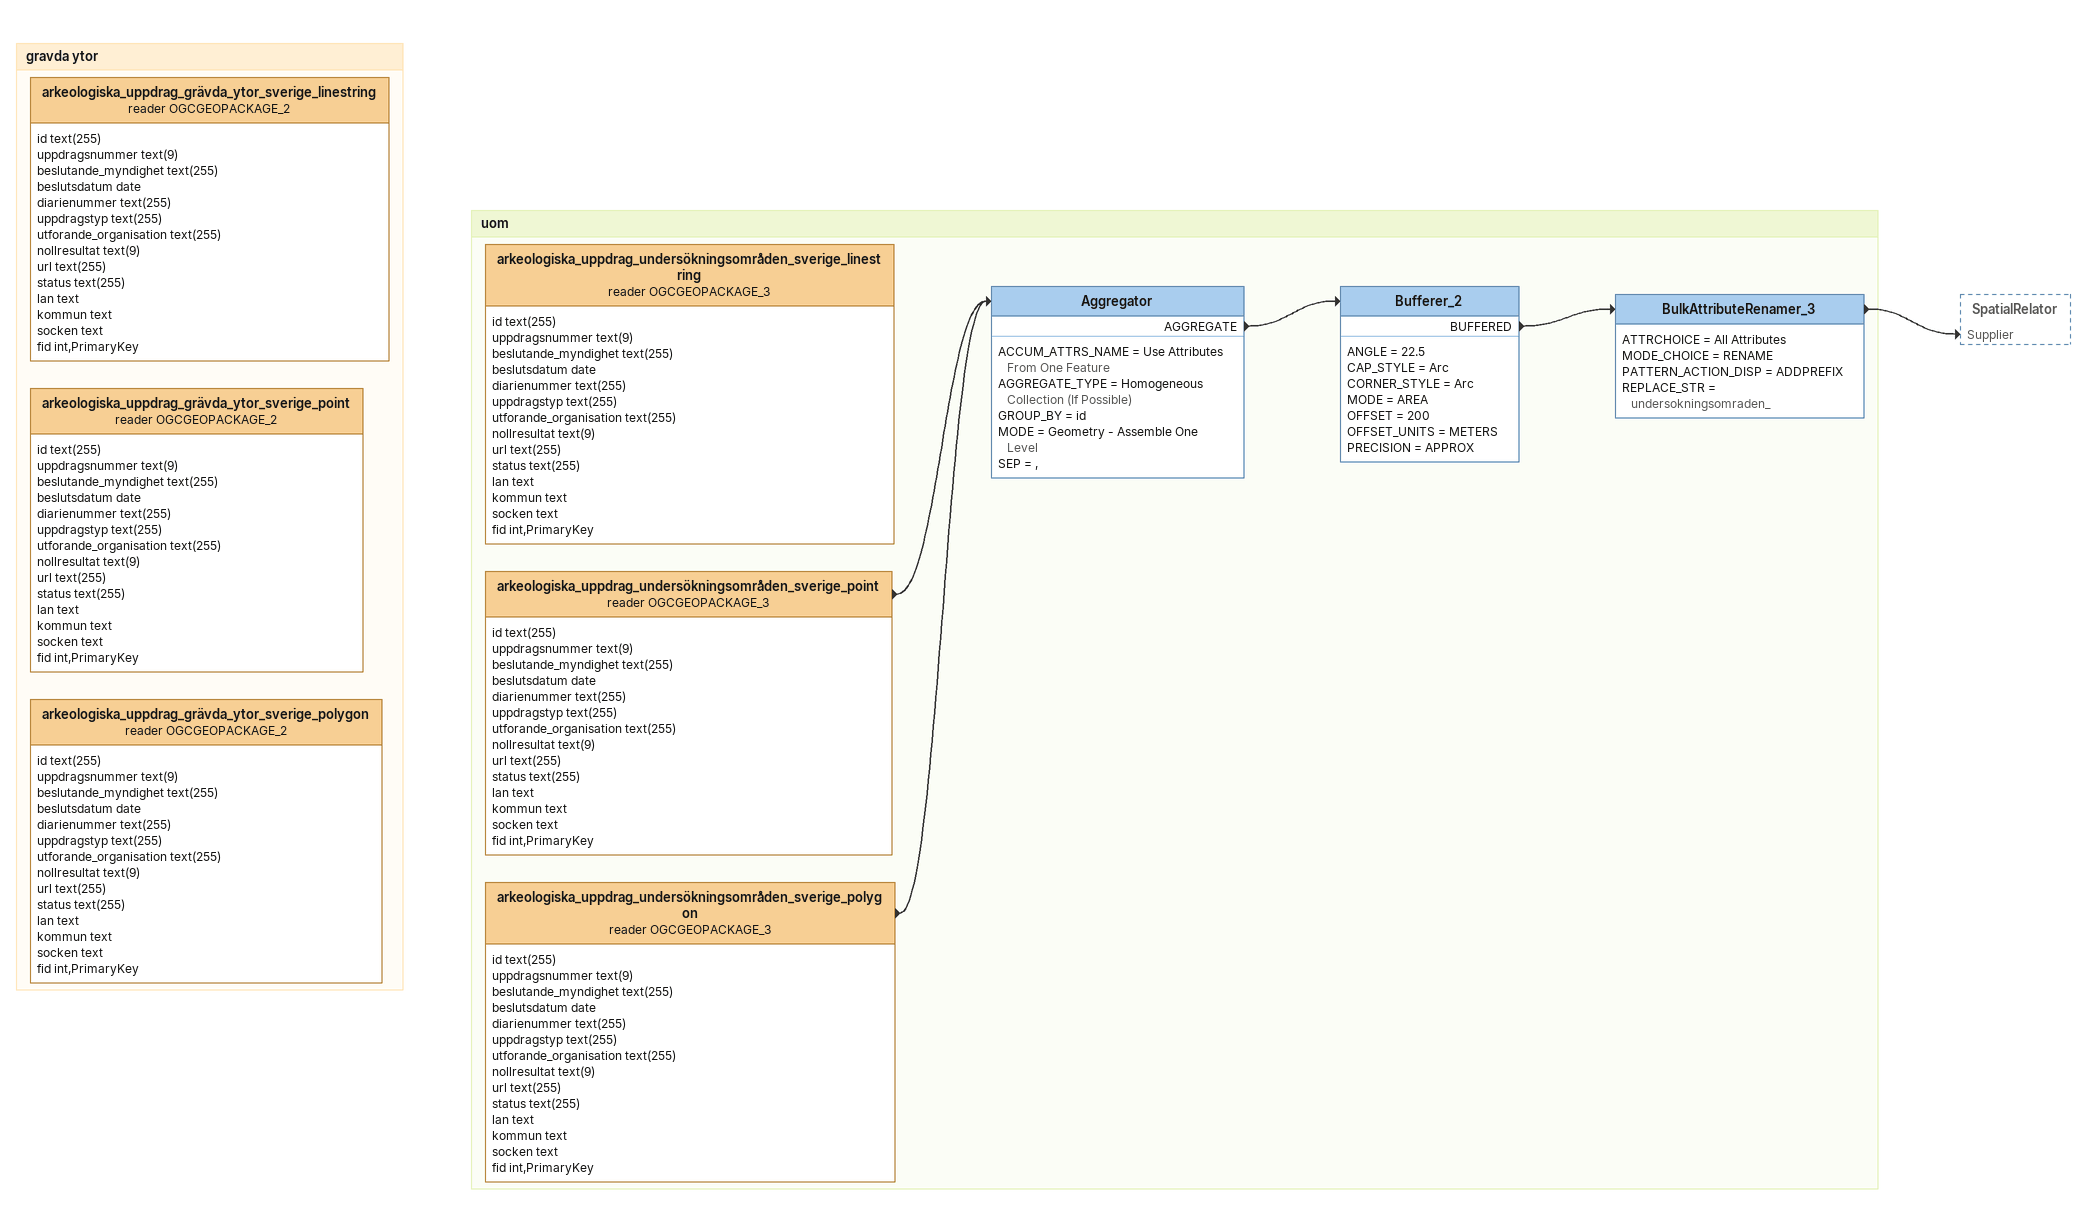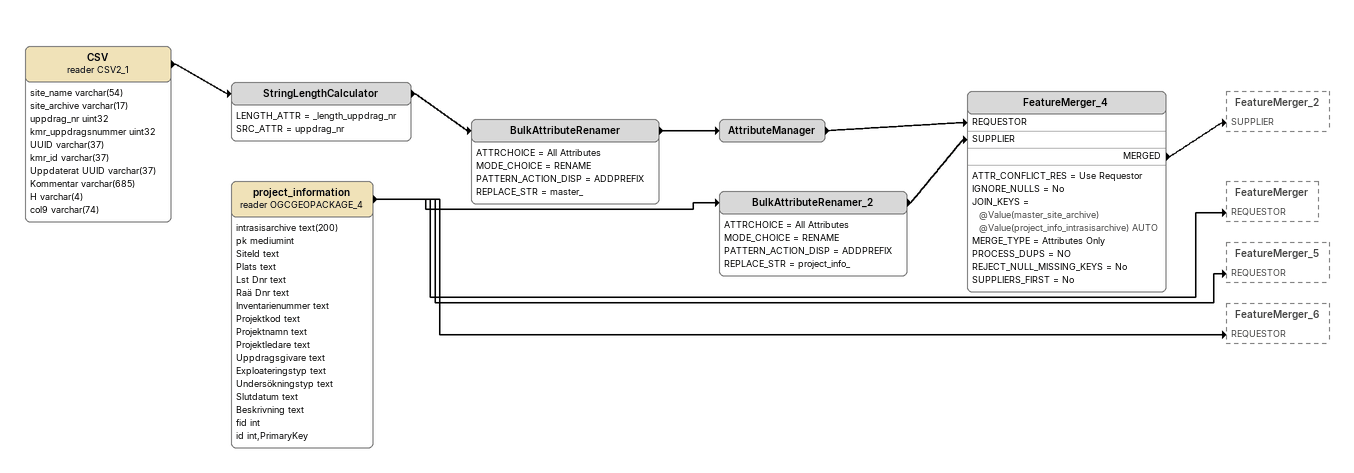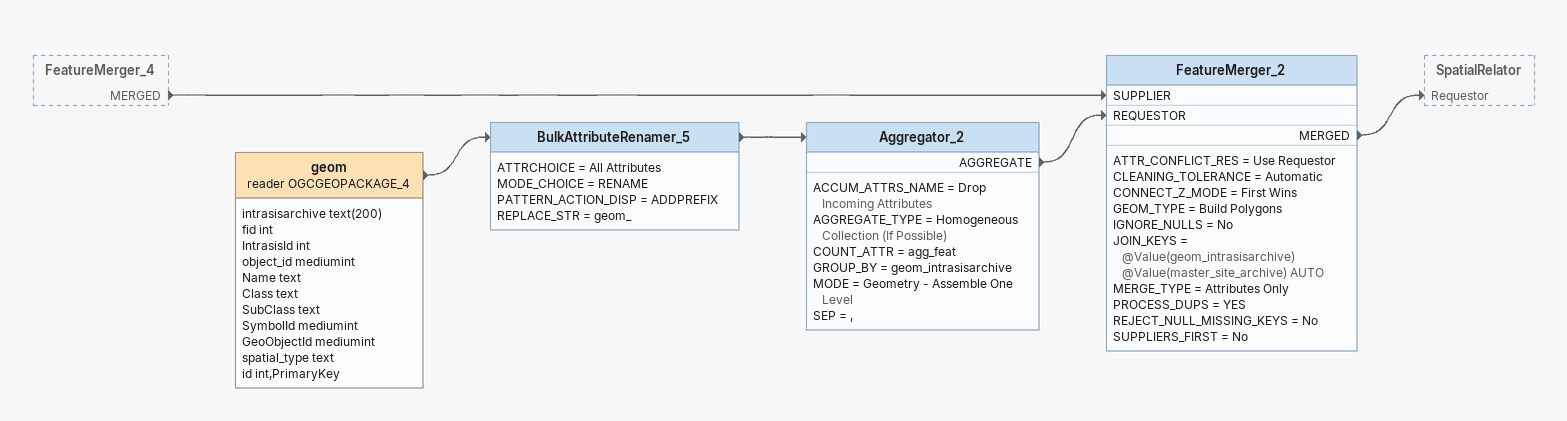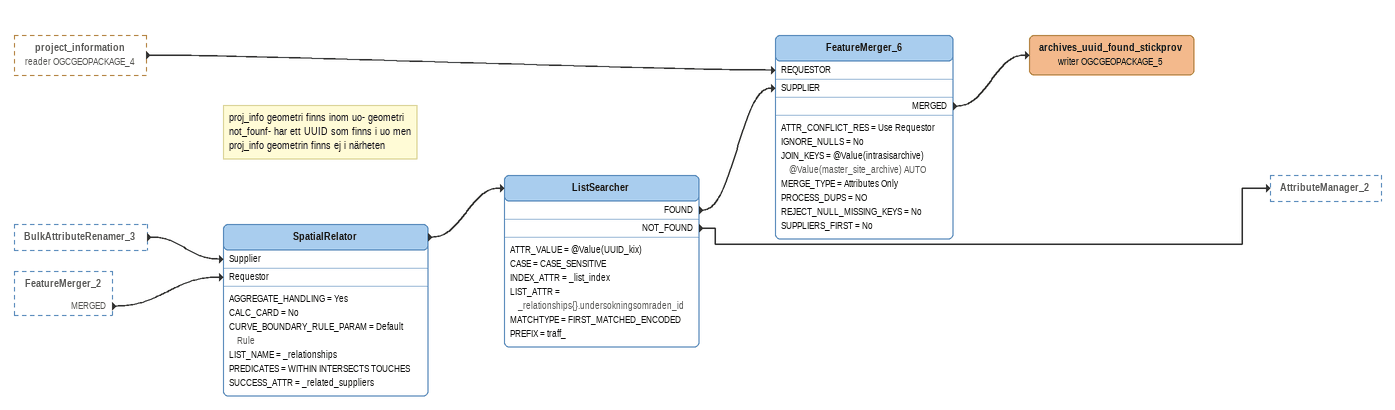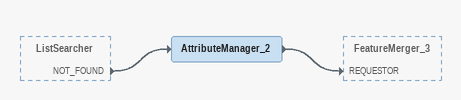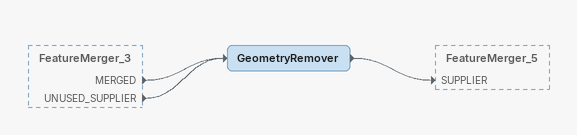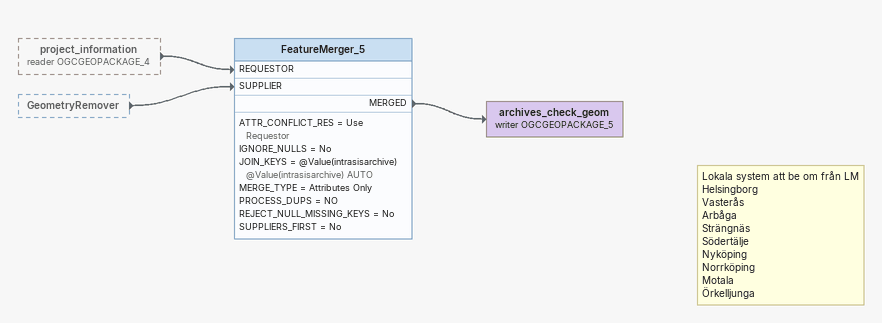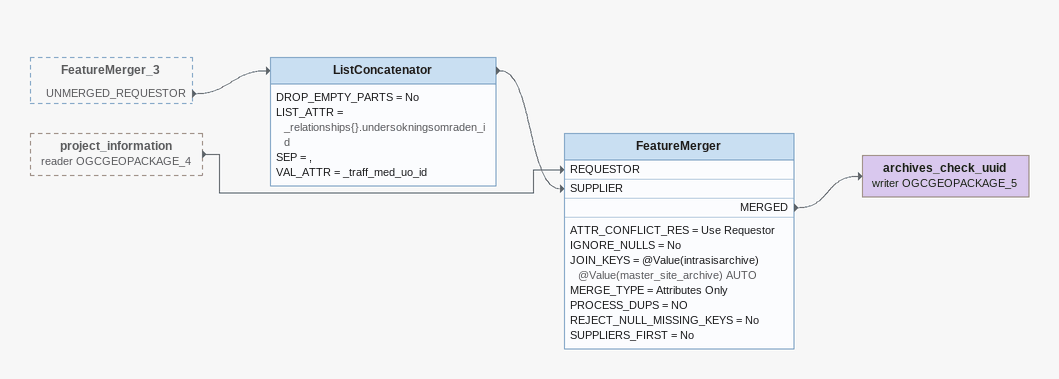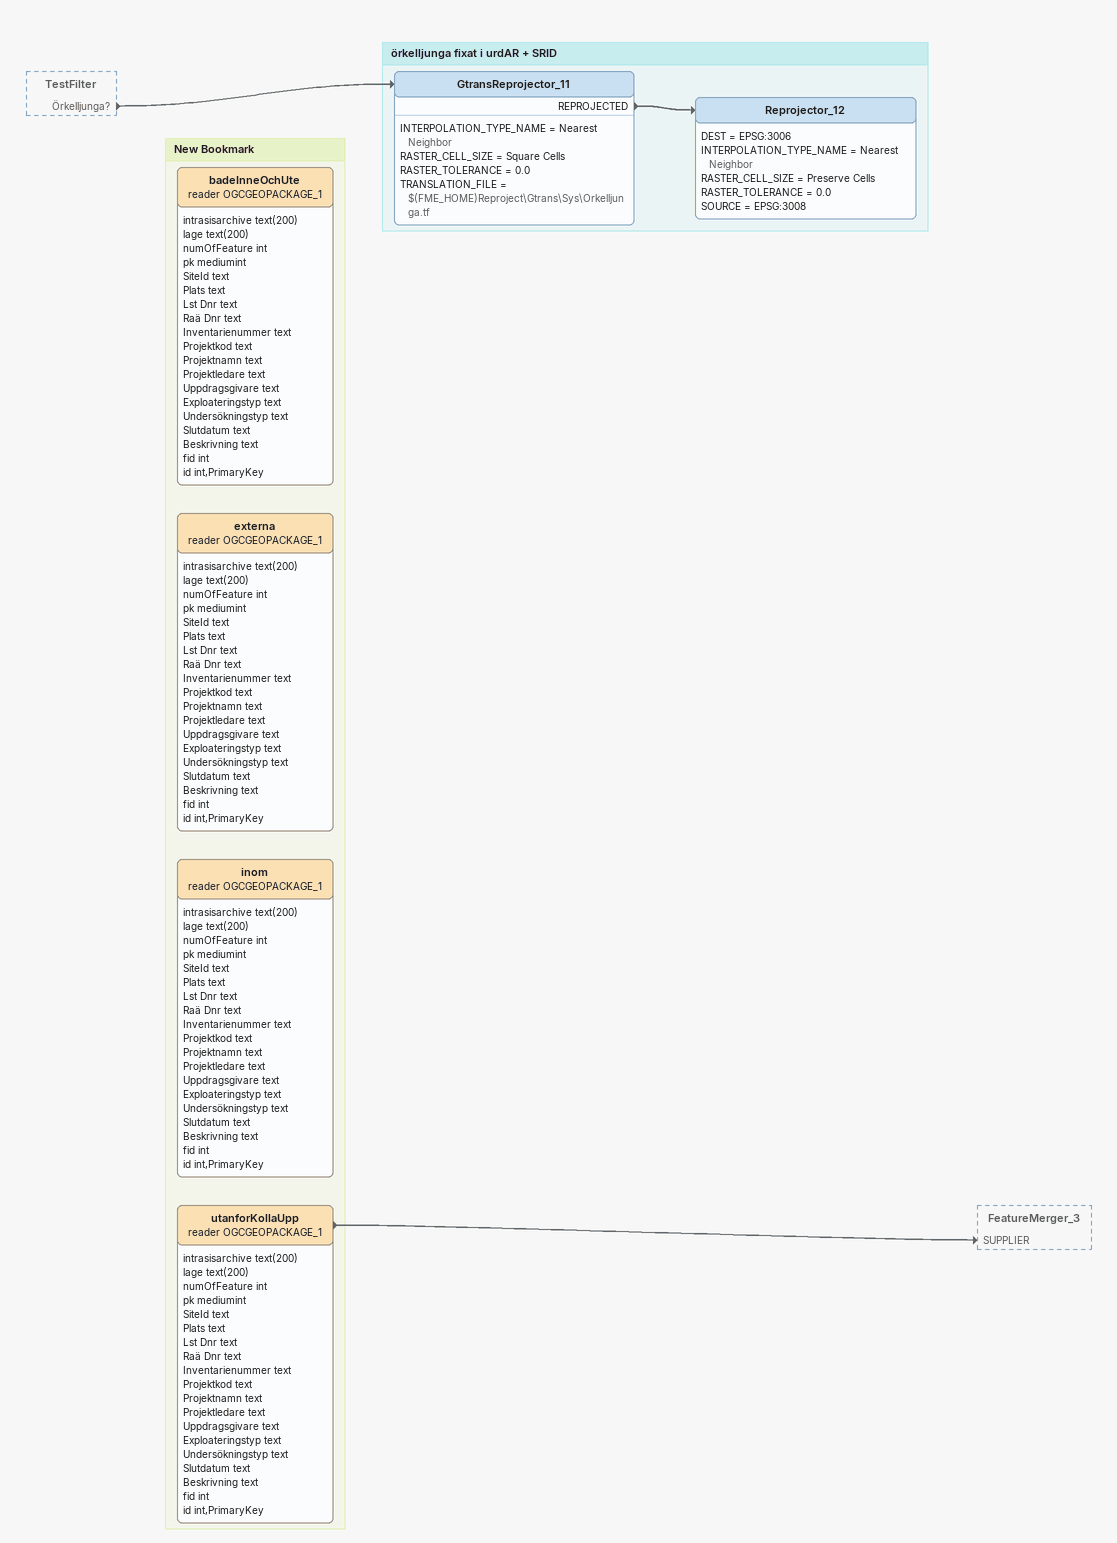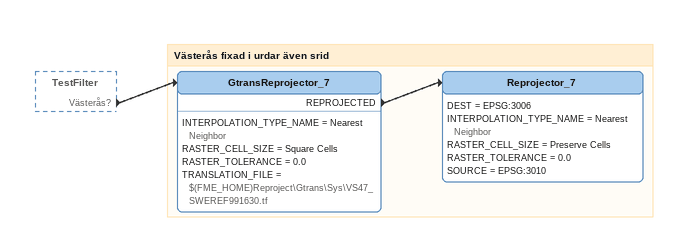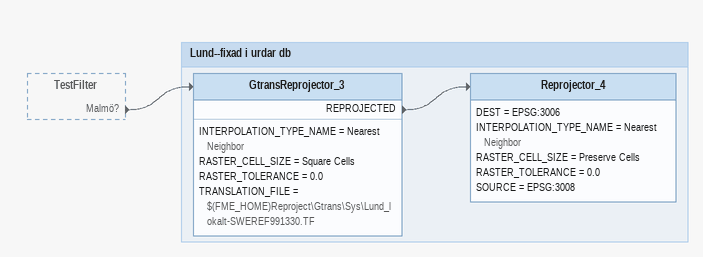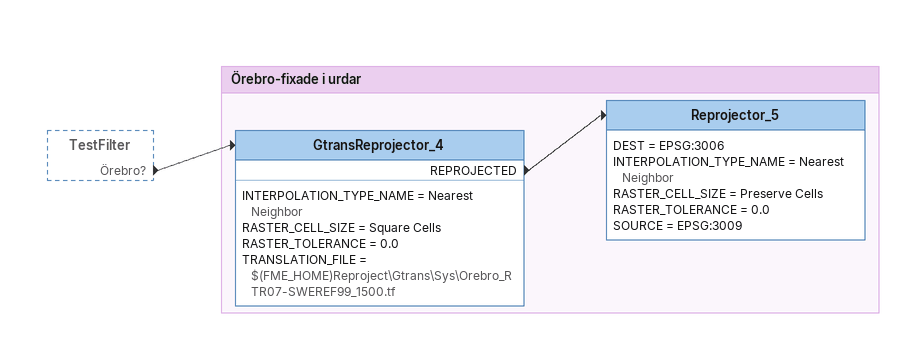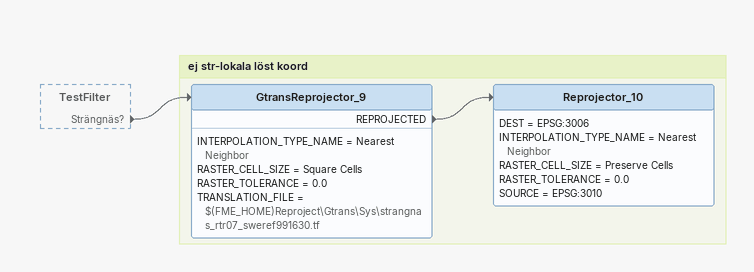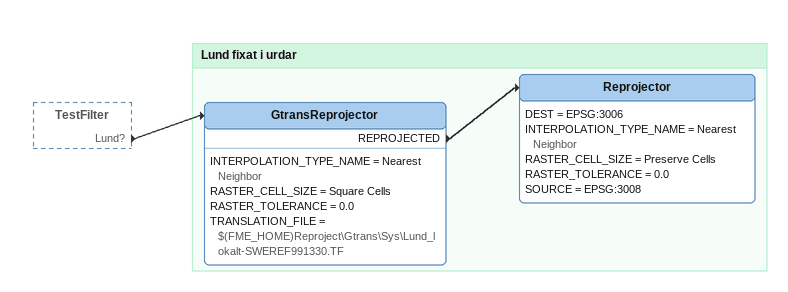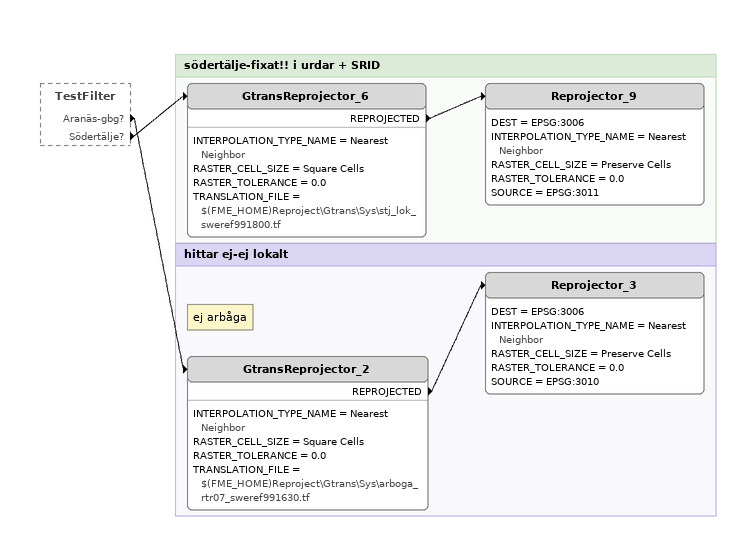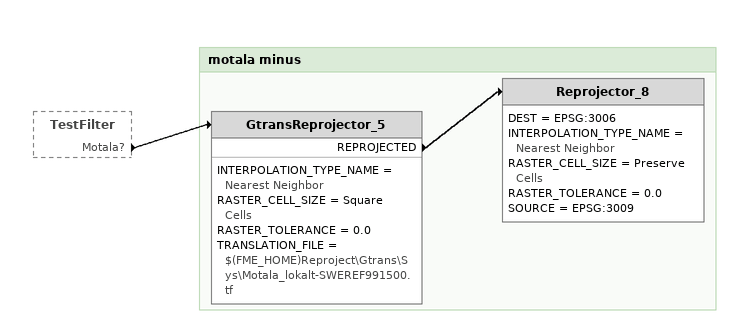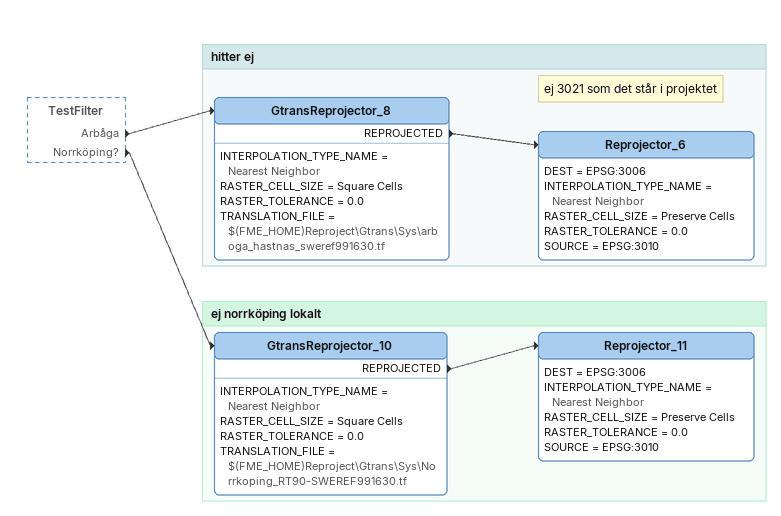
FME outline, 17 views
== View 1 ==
Bookmark: gravda ytor
arkeologiska_uppdrag_grävda_ytor_sverige_linestring (reader OGCGEOPACKAGE_2)
    attributes: id text(255), uppdragsnummer text(9), beslutande_myndighet text(255), beslutsdatum date, diarienummer text(255), uppdragstyp text(255), utforande_organisation text(255), nollresultat text(9), url text(255), status text(255), lan text, kommun text, socken text, fid int,PrimaryKey
arkeologiska_uppdrag_grävda_ytor_sverige_point (reader OGCGEOPACKAGE_2)
    attributes: id text(255), uppdragsnummer text(9), beslutande_myndighet text(255), beslutsdatum date, diarienummer text(255), uppdragstyp text(255), utforande_organisation text(255), nollresultat text(9), url text(255), status text(255), lan text, kommun text, socken text, fid int,PrimaryKey
arkeologiska_uppdrag_grävda_ytor_sverige_polygon (reader OGCGEOPACKAGE_2)
    attributes: id text(255), uppdragsnummer text(9), beslutande_myndighet text(255), beslutsdatum date, diarienummer text(255), uppdragstyp text(255), utforande_organisation text(255), nollresultat text(9), url text(255), status text(255), lan text, kommun text, socken text, fid int,PrimaryKey

Bookmark: uom
arkeologiska_uppdrag_undersökningsområden_sverige_linestring (reader OGCGEOPACKAGE_3)
    attributes: id text(255), uppdragsnummer text(9), beslutande_myndighet text(255), beslutsdatum date, diarienummer text(255), uppdragstyp text(255), utforande_organisation text(255), nollresultat text(9), url text(255), status text(255), lan text, kommun text, socken text, fid int,PrimaryKey
arkeologiska_uppdrag_undersökningsområden_sverige_point (reader OGCGEOPACKAGE_3)
    attributes: id text(255), uppdragsnummer text(9), beslutande_myndighet text(255), beslutsdatum date, diarienummer text(255), uppdragstyp text(255), utforande_organisation text(255), nollresultat text(9), url text(255), status text(255), lan text, kommun text, socken text, fid int,PrimaryKey
    -> Aggregator
arkeologiska_uppdrag_undersökningsområden_sverige_polygon (reader OGCGEOPACKAGE_3)
    attributes: id text(255), uppdragsnummer text(9), beslutande_myndighet text(255), beslutsdatum date, diarienummer text(255), uppdragstyp text(255), utforande_organisation text(255), nollresultat text(9), url text(255), status text(255), lan text, kommun text, socken text, fid int,PrimaryKey
    -> Aggregator
Aggregator
    ACCUM_ATTRS_NAME = Use Attributes From One Feature
    AGGREGATE_TYPE = Homogeneous Collection (If Possible)
    GROUP_BY = id
    MODE = Geometry - Assemble One Level
    SEP = ,
    AGGREGATE -> Bufferer_2
Bufferer_2
    ANGLE = 22.5
    CAP_STYLE = Arc
    CORNER_STYLE = Arc
    MODE = AREA
    OFFSET = 200
    OFFSET_UNITS = METERS
    PRECISION = APPROX
    BUFFERED -> BulkAttributeRenamer_3
BulkAttributeRenamer_3
    ATTRCHOICE = All Attributes
    MODE_CHOICE = RENAME
    PATTERN_ACTION_DISP = ADDPREFIX
    REPLACE_STR = undersokningsomraden_
    -> SpatialRelator [Supplier]

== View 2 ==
CSV (reader CSV2_1)
    attributes: site_name varchar(54), site_archive varchar(17), uppdrag_nr uint32, kmr_uppdragsnummer uint32, UUID varchar(37), kmr_id varchar(37), Uppdaterat UUID varchar(37), Kommentar varchar(685), H varchar(4), col9 varchar(74)
    -> StringLengthCalculator
StringLengthCalculator
    LENGTH_ATTR = _length_uppdrag_nr
    SRC_ATTR = uppdrag_nr
    -> BulkAttributeRenamer
BulkAttributeRenamer
    ATTRCHOICE = All Attributes
    MODE_CHOICE = RENAME
    PATTERN_ACTION_DISP = ADDPREFIX
    REPLACE_STR = master_
    -> AttributeManager
AttributeManager
    -> FeatureMerger_4 [REQUESTOR]
project_information (reader OGCGEOPACKAGE_4)
    attributes: intrasisarchive text(200), pk mediumint, SiteId text, Plats text, Lst Dnr text, Raä Dnr text, Inventarienummer text, Projektkod text, Projektnamn text, Projektledare text, Uppdragsgivare text, Exploateringstyp text, Undersökningstyp text, Slutdatum text, Beskrivning text, fid int, id int,PrimaryKey
    -> BulkAttributeRenamer_2
    -> FeatureMerger [REQUESTOR]
    -> FeatureMerger_5 [REQUESTOR]
    -> FeatureMerger_6 [REQUESTOR]
BulkAttributeRenamer_2
    ATTRCHOICE = All Attributes
    MODE_CHOICE = RENAME
    PATTERN_ACTION_DISP = ADDPREFIX
    REPLACE_STR = project_info_
    -> FeatureMerger_4 [SUPPLIER]
FeatureMerger_4
    ATTR_CONFLICT_RES = Use Requestor
    IGNORE_NULLS = No
    JOIN_KEYS = @Value(master_site_archive) @Value(project_info_intrasisarchive) AUTO
    MERGE_TYPE = Attributes Only
    PROCESS_DUPS = NO
    REJECT_NULL_MISSING_KEYS = No
    SUPPLIERS_FIRST = No
    MERGED -> FeatureMerger_2 [SUPPLIER]

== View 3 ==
FeatureMerger_4 [outside]
    MERGED -> FeatureMerger_2 [SUPPLIER]
geom (reader OGCGEOPACKAGE_4)
    attributes: intrasisarchive text(200), fid int, IntrasisId int, object_id mediumint, Name text, Class text, SubClass text, SymbolId mediumint, GeoObjectId mediumint, spatial_type text, id int,PrimaryKey
    -> BulkAttributeRenamer_5
BulkAttributeRenamer_5
    ATTRCHOICE = All Attributes
    MODE_CHOICE = RENAME
    PATTERN_ACTION_DISP = ADDPREFIX
    REPLACE_STR = geom_
    -> Aggregator_2
Aggregator_2
    ACCUM_ATTRS_NAME = Drop Incoming Attributes
    AGGREGATE_TYPE = Homogeneous Collection (If Possible)
    COUNT_ATTR = agg_feat
    GROUP_BY = geom_intrasisarchive
    MODE = Geometry - Assemble One Level
    SEP = ,
    AGGREGATE -> FeatureMerger_2 [REQUESTOR]
FeatureMerger_2
    ATTR_CONFLICT_RES = Use Requestor
    CLEANING_TOLERANCE = Automatic
    CONNECT_Z_MODE = First Wins
    GEOM_TYPE = Build Polygons
    IGNORE_NULLS = No
    JOIN_KEYS = @Value(geom_intrasisarchive) @Value(master_site_archive) AUTO
    MERGE_TYPE = Attributes Only
    PROCESS_DUPS = YES
    REJECT_NULL_MISSING_KEYS = No
    SUPPLIERS_FIRST = No
    MERGED -> SpatialRelator [Requestor]

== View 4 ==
project_information (reader OGCGEOPACKAGE_4) [outside]
    -> FeatureMerger_6 [REQUESTOR]
BulkAttributeRenamer_3 [outside]
    -> SpatialRelator [Supplier]
FeatureMerger_2 [outside]
    MERGED -> SpatialRelator [Requestor]
SpatialRelator
    AGGREGATE_HANDLING = Yes
    CALC_CARD = No
    CURVE_BOUNDARY_RULE_PARAM = Default Rule
    LIST_NAME = _relationships
    PREDICATES = WITHIN INTERSECTS TOUCHES
    SUCCESS_ATTR = _related_suppliers
    -> ListSearcher
Note: proj_info geometri finns inom uo- geometri / not_founf- har ett UUID som finns i uo men proj_info geometrin finns ej i närheten
ListSearcher
    ATTR_VALUE = @Value(UUID_kix)
    CASE = CASE_SENSITIVE
    INDEX_ATTR = _list_index
    LIST_ATTR = _relationships{}.undersokningsomraden_id
    MATCHTYPE = FIRST_MATCHED_ENCODED
    PREFIX = traff_
    FOUND -> FeatureMerger_6 [SUPPLIER]
    NOT_FOUND -> AttributeManager_2
FeatureMerger_6
    ATTR_CONFLICT_RES = Use Requestor
    IGNORE_NULLS = No
    JOIN_KEYS = @Value(intrasisarchive) @Value(master_site_archive) AUTO
    MERGE_TYPE = Attributes Only
    PROCESS_DUPS = NO
    REJECT_NULL_MISSING_KEYS = No
    SUPPLIERS_FIRST = No
    MERGED -> archives_uuid_found_stickprov (writer OGCGEOPACKAGE_5)
archives_uuid_found_stickprov (writer OGCGEOPACKAGE_5)

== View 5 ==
ListSearcher [outside]
    NOT_FOUND -> AttributeManager_2
AttributeManager_2
    -> FeatureMerger_3 [REQUESTOR]

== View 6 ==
FeatureMerger_3 [outside]
    MERGED -> GeometryRemover
    UNUSED_SUPPLIER -> GeometryRemover
GeometryRemover
    -> FeatureMerger_5 [SUPPLIER]

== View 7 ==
project_information (reader OGCGEOPACKAGE_4) [outside]
    -> FeatureMerger_5 [REQUESTOR]
GeometryRemover [outside]
    -> FeatureMerger_5 [SUPPLIER]
FeatureMerger_5
    ATTR_CONFLICT_RES = Use Requestor
    IGNORE_NULLS = No
    JOIN_KEYS = @Value(intrasisarchive) @Value(intrasisarchive) AUTO
    MERGE_TYPE = Attributes Only
    PROCESS_DUPS = NO
    REJECT_NULL_MISSING_KEYS = No
    SUPPLIERS_FIRST = No
    MERGED -> archives_check_geom (writer OGCGEOPACKAGE_5)
Note: Lokala system att be om från LM / Helsingborg / Vasterås / Arbåga / Strängnäs / Södertälje / Nyköping / Norrköping / Motala / Örkelljunga
archives_check_geom (writer OGCGEOPACKAGE_5)

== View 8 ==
FeatureMerger_3 [outside]
    UNMERGED_REQUESTOR -> ListConcatenator
project_information (reader OGCGEOPACKAGE_4) [outside]
    -> FeatureMerger [REQUESTOR]
ListConcatenator
    DROP_EMPTY_PARTS = No
    LIST_ATTR = _relationships{}.undersokningsomraden_id
    SEP = ,
    VAL_ATTR = _traff_med_uo_id
    -> FeatureMerger [SUPPLIER]
FeatureMerger
    ATTR_CONFLICT_RES = Use Requestor
    IGNORE_NULLS = No
    JOIN_KEYS = @Value(intrasisarchive) @Value(master_site_archive) AUTO
    MERGE_TYPE = Attributes Only
    PROCESS_DUPS = NO
    REJECT_NULL_MISSING_KEYS = No
    SUPPLIERS_FIRST = No
    MERGED -> archives_check_uuid (writer OGCGEOPACKAGE_5)
archives_check_uuid (writer OGCGEOPACKAGE_5)

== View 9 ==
TestFilter [outside]
    Örkelljunga? -> GtransReprojector_11

Bookmark: New Bookmark
badeInneOchUte (reader OGCGEOPACKAGE_1)
    attributes: intrasisarchive text(200), lage text(200), numOfFeature int, pk mediumint, SiteId text, Plats text, Lst Dnr text, Raä Dnr text, Inventarienummer text, Projektkod text, Projektnamn text, Projektledare text, Uppdragsgivare text, Exploateringstyp text, Undersökningstyp text, Slutdatum text, Beskrivning text, fid int, id int,PrimaryKey
externa (reader OGCGEOPACKAGE_1)
    attributes: intrasisarchive text(200), lage text(200), numOfFeature int, pk mediumint, SiteId text, Plats text, Lst Dnr text, Raä Dnr text, Inventarienummer text, Projektkod text, Projektnamn text, Projektledare text, Uppdragsgivare text, Exploateringstyp text, Undersökningstyp text, Slutdatum text, Beskrivning text, fid int, id int,PrimaryKey
inom (reader OGCGEOPACKAGE_1)
    attributes: intrasisarchive text(200), lage text(200), numOfFeature int, pk mediumint, SiteId text, Plats text, Lst Dnr text, Raä Dnr text, Inventarienummer text, Projektkod text, Projektnamn text, Projektledare text, Uppdragsgivare text, Exploateringstyp text, Undersökningstyp text, Slutdatum text, Beskrivning text, fid int, id int,PrimaryKey
utanforKollaUpp (reader OGCGEOPACKAGE_1)
    attributes: intrasisarchive text(200), lage text(200), numOfFeature int, pk mediumint, SiteId text, Plats text, Lst Dnr text, Raä Dnr text, Inventarienummer text, Projektkod text, Projektnamn text, Projektledare text, Uppdragsgivare text, Exploateringstyp text, Undersökningstyp text, Slutdatum text, Beskrivning text, fid int, id int,PrimaryKey
    -> FeatureMerger_3 [SUPPLIER]

Bookmark: örkelljunga fixat i urdAR + SRID
GtransReprojector_11
    INTERPOLATION_TYPE_NAME = Nearest Neighbor
    RASTER_CELL_SIZE = Square Cells
    RASTER_TOLERANCE = 0.0
    TRANSLATION_FILE = $(FME_HOME)Reproject\Gtrans\Sys\Orkelljunga.tf
    REPROJECTED -> Reprojector_12
Reprojector_12
    DEST = EPSG:3006
    INTERPOLATION_TYPE_NAME = Nearest Neighbor
    RASTER_CELL_SIZE = Preserve Cells
    RASTER_TOLERANCE = 0.0
    SOURCE = EPSG:3008

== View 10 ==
TestFilter [outside]
    Västerås? -> GtransReprojector_7

Bookmark: Västerås fixad i urdar även srid
GtransReprojector_7
    INTERPOLATION_TYPE_NAME = Nearest Neighbor
    RASTER_CELL_SIZE = Square Cells
    RASTER_TOLERANCE = 0.0
    TRANSLATION_FILE = $(FME_HOME)Reproject\Gtrans\Sys\VS47_SWEREF991630.tf
    REPROJECTED -> Reprojector_7
Reprojector_7
    DEST = EPSG:3006
    INTERPOLATION_TYPE_NAME = Nearest Neighbor
    RASTER_CELL_SIZE = Preserve Cells
    RASTER_TOLERANCE = 0.0
    SOURCE = EPSG:3010

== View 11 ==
TestFilter [outside]
    Malmö? -> GtransReprojector_3

Bookmark: Lund--fixad i urdar db
GtransReprojector_3
    INTERPOLATION_TYPE_NAME = Nearest Neighbor
    RASTER_CELL_SIZE = Square Cells
    RASTER_TOLERANCE = 0.0
    TRANSLATION_FILE = $(FME_HOME)Reproject\Gtrans\Sys\Lund_lokalt-SWEREF991330.TF
    REPROJECTED -> Reprojector_4
Reprojector_4
    DEST = EPSG:3006
    INTERPOLATION_TYPE_NAME = Nearest Neighbor
    RASTER_CELL_SIZE = Preserve Cells
    RASTER_TOLERANCE = 0.0
    SOURCE = EPSG:3008

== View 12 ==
TestFilter [outside]
    Örebro? -> GtransReprojector_4

Bookmark: Örebro-fixade i urdar
GtransReprojector_4
    INTERPOLATION_TYPE_NAME = Nearest Neighbor
    RASTER_CELL_SIZE = Square Cells
    RASTER_TOLERANCE = 0.0
    TRANSLATION_FILE = $(FME_HOME)Reproject\Gtrans\Sys\Orebro_RTR07-SWEREF99_1500.tf
    REPROJECTED -> Reprojector_5
Reprojector_5
    DEST = EPSG:3006
    INTERPOLATION_TYPE_NAME = Nearest Neighbor
    RASTER_CELL_SIZE = Preserve Cells
    RASTER_TOLERANCE = 0.0
    SOURCE = EPSG:3009

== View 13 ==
TestFilter [outside]
    Strängnäs? -> GtransReprojector_9

Bookmark: ej str-lokala löst koord
GtransReprojector_9
    INTERPOLATION_TYPE_NAME = Nearest Neighbor
    RASTER_CELL_SIZE = Square Cells
    RASTER_TOLERANCE = 0.0
    TRANSLATION_FILE = $(FME_HOME)Reproject\Gtrans\Sys\strangnas_rtr07_sweref991630.tf
    REPROJECTED -> Reprojector_10
Reprojector_10
    DEST = EPSG:3006
    INTERPOLATION_TYPE_NAME = Nearest Neighbor
    RASTER_CELL_SIZE = Preserve Cells
    RASTER_TOLERANCE = 0.0
    SOURCE = EPSG:3010

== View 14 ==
TestFilter [outside]
    Lund? -> GtransReprojector

Bookmark: Lund fixat i urdar
GtransReprojector
    INTERPOLATION_TYPE_NAME = Nearest Neighbor
    RASTER_CELL_SIZE = Square Cells
    RASTER_TOLERANCE = 0.0
    TRANSLATION_FILE = $(FME_HOME)Reproject\Gtrans\Sys\Lund_lokalt-SWEREF991330.TF
    REPROJECTED -> Reprojector
Reprojector
    DEST = EPSG:3006
    INTERPOLATION_TYPE_NAME = Nearest Neighbor
    RASTER_CELL_SIZE = Preserve Cells
    RASTER_TOLERANCE = 0.0
    SOURCE = EPSG:3008

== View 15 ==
TestFilter [outside]
    Aranäs-gbg? -> GtransReprojector_2
    Södertälje? -> GtransReprojector_6

Bookmark: södertälje-fixat!! i urdar + SRID
GtransReprojector_6
    INTERPOLATION_TYPE_NAME = Nearest Neighbor
    RASTER_CELL_SIZE = Square Cells
    RASTER_TOLERANCE = 0.0
    TRANSLATION_FILE = $(FME_HOME)Reproject\Gtrans\Sys\stj_lok_sweref991800.tf
    REPROJECTED -> Reprojector_9
Reprojector_9
    DEST = EPSG:3006
    INTERPOLATION_TYPE_NAME = Nearest Neighbor
    RASTER_CELL_SIZE = Preserve Cells
    RASTER_TOLERANCE = 0.0
    SOURCE = EPSG:3011

Bookmark: hittar ej-ej lokalt
Note: ej arbåga
GtransReprojector_2
    INTERPOLATION_TYPE_NAME = Nearest Neighbor
    RASTER_CELL_SIZE = Square Cells
    RASTER_TOLERANCE = 0.0
    TRANSLATION_FILE = $(FME_HOME)Reproject\Gtrans\Sys\arboga_rtr07_sweref991630.tf
    REPROJECTED -> Reprojector_3
Reprojector_3
    DEST = EPSG:3006
    INTERPOLATION_TYPE_NAME = Nearest Neighbor
    RASTER_CELL_SIZE = Preserve Cells
    RASTER_TOLERANCE = 0.0
    SOURCE = EPSG:3010

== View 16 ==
TestFilter [outside]
    Motala? -> GtransReprojector_5

Bookmark: motala minus
GtransReprojector_5
    INTERPOLATION_TYPE_NAME = Nearest Neighbor
    RASTER_CELL_SIZE = Square Cells
    RASTER_TOLERANCE = 0.0
    TRANSLATION_FILE = $(FME_HOME)Reproject\Gtrans\Sys\Motala_lokalt-SWEREF991500.tf
    REPROJECTED -> Reprojector_8
Reprojector_8
    DEST = EPSG:3006
    INTERPOLATION_TYPE_NAME = Nearest Neighbor
    RASTER_CELL_SIZE = Preserve Cells
    RASTER_TOLERANCE = 0.0
    SOURCE = EPSG:3009

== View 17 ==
TestFilter [outside]
    Arbåga -> GtransReprojector_8
    Norrköping? -> GtransReprojector_10

Bookmark: hitter ej
GtransReprojector_8
    INTERPOLATION_TYPE_NAME = Nearest Neighbor
    RASTER_CELL_SIZE = Square Cells
    RASTER_TOLERANCE = 0.0
    TRANSLATION_FILE = $(FME_HOME)Reproject\Gtrans\Sys\arboga_hastnas_sweref991630.tf
    REPROJECTED -> Reprojector_6
Note: ej 3021 som det står i projektet
Reprojector_6
    DEST = EPSG:3006
    INTERPOLATION_TYPE_NAME = Nearest Neighbor
    RASTER_CELL_SIZE = Preserve Cells
    RASTER_TOLERANCE = 0.0
    SOURCE = EPSG:3010

Bookmark: ej norrköping lokalt
GtransReprojector_10
    INTERPOLATION_TYPE_NAME = Nearest Neighbor
    RASTER_CELL_SIZE = Square Cells
    RASTER_TOLERANCE = 0.0
    TRANSLATION_FILE = $(FME_HOME)Reproject\Gtrans\Sys\Norrkoping_RT90-SWEREF991630.tf
    REPROJECTED -> Reprojector_11
Reprojector_11
    DEST = EPSG:3006
    INTERPOLATION_TYPE_NAME = Nearest Neighbor
    RASTER_CELL_SIZE = Preserve Cells
    RASTER_TOLERANCE = 0.0
    SOURCE = EPSG:3010
